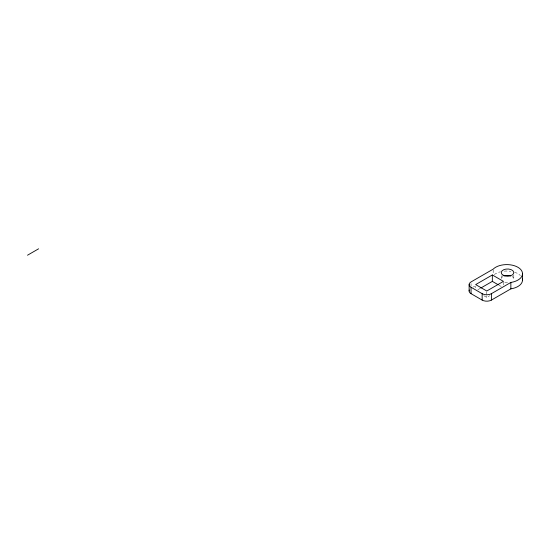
<?xml version="1.0" encoding="UTF-8"?>
<svg xmlns="http://www.w3.org/2000/svg" width="550" height="550" viewBox="0 0 550 550"><rect width="100%" height="100%" fill="white"/><g stroke="black" fill="none" stroke-linecap="round" stroke-linejoin="round"><path stroke-width="0.41" stroke-dasharray="2.75 2.06" d="M473.261 287.059L474.732 286.206M477.847 289.747L480.019 288.489M483.821 295.707L486.784 297.419L489.679 295.742M499.008 285.23L501.229 286.509M513.81 275.014L513.81 279.029M503.449 282.178L503.449 285.388M501.236 275.818L501.236 279.029A6.284 3.63 0 0 1 503.078 276.457M493.171 269.947L493.171 273.955M486.784 291.803L486.784 295.013M486.784 295.811L486.784 297.419M475.668 286.192L475.668 287.794M471.047 283.518L471.047 285.924M494.319 274.574A15.716 9.075 0 0 1 500.39 271.803M504.322 271.136A15.716 9.075 0 0 1 510.854 271.329M514.642 272.236A15.716 9.075 0 0 1 520.396 275.557M507.526 282.659A6.284 3.63 0 0 1 504.377 282.171M511.967 276.457A6.284 3.63 0 0 1 513.597 279.964"/><path stroke-width="0.82" d="M27.5 255.221L38.61 248.806M492.339 274.966L475.668 284.584L486.784 291.005L503.449 281.38L492.339 274.966L492.339 281.38L480.741 288.076M471.047 287.258L482.158 293.673A6.538 3.774 0 0 0 491.404 293.673L510.854 282.446A15.716 9.075 0 0 0 519.255 268.153A15.716 9.075 0 0 0 493.171 269.143L471.047 281.916A6.538 3.774 0 0 0 471.047 287.258L471.047 293.673L482.158 300.087A6.538 3.774 0 0 0 491.404 300.087L510.854 288.86A15.716 9.075 0 0 0 522.259 278.52M492.339 281.38L498.266 284.797M522.5 273.68L522.5 280.094M510.854 282.446L510.854 288.86M491.404 293.673L491.404 300.087M482.158 293.673L482.158 300.087M469.129 284.584L469.129 291.005M471.047 293.673A6.538 3.774 0 0 1 469.356 290.022M504.377 275.887A6.284 3.63 0 0 1 510.668 275.887M503.078 275.179A6.284 3.63 0 0 0 513.597 273.549A6.284 3.63 0 0 0 505.897 269.108A6.284 3.63 0 0 0 503.078 275.179"/></g></svg>
